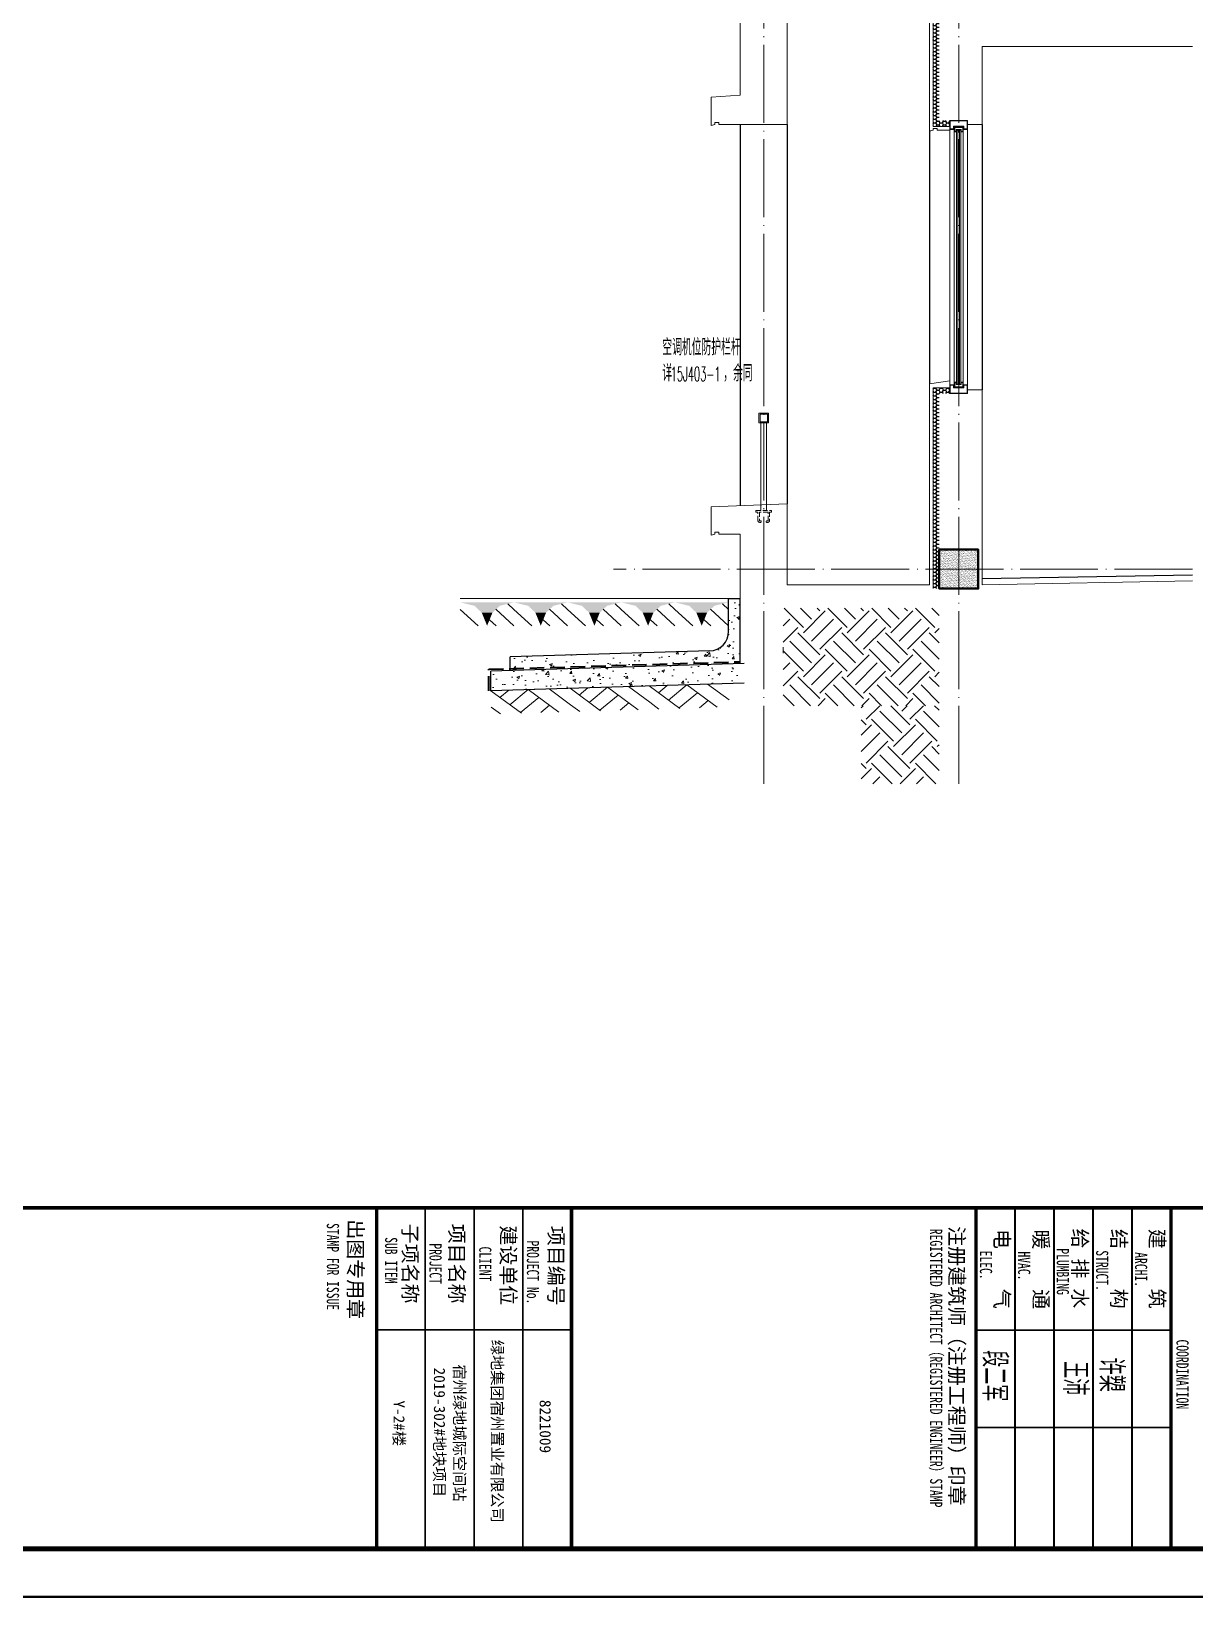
# Model space of a CAD drawing. Extents: x -518115 to 1124316, y -209821 to 1628073.
# Drawn here: x 1044085 to 1050052, y -173716 to -165686 of the extents above; entities that cross this region are included whole.
import ezdxf

# ---------------------------------------------------------------- set-up
doc = ezdxf.new("R2010")
doc.units = 0
doc.header["$LTSCALE"] = 1000
doc.header["$MEASUREMENT"] = 0
doc.linetypes.add('DASH', pattern=[0.35, 0.25, -0.1])
doc.linetypes.add('DOTE', pattern=[2.42, 2, -0.2, 0.02, -0.2])
for name, color, linetype in [('COLUMN', 9, 'Continuous'), ('PUB_TEXT', 4, 'Continuous'), ('图框', 140, 'Continuous'), ('图签文字', 147, 'Continuous'), ('看线', 251, 'Continuous'), ('立面-看线', 251, 'Continuous')]:
    doc.layers.add(name, color=color, linetype=linetype)
for name, color, linetype, lineweight in [('DOTE', 19, 'DOTE', 9), ('PUB_HATCH', 8, 'Continuous', 9), ('S_WINDOW', 144, 'Continuous', 15), ('WALL', 9, 'Continuous', 40), ('内粉刷', 37, 'Continuous', 9), ('图签', 147, 'Continuous', 18), ('填充', 251, 'Continuous', 5), ('立面-中轮廓线', 213, 'Continuous', 35), ('立面-栏杆', 105, 'Continuous', 15), ('粉刷', 251, 'Continuous', 9), ('细细', 250, 'Continuous', 0)]:
    doc.layers.add(name, color=color, linetype=linetype, lineweight=lineweight)
doc.layers.add('yichutu', color=7, linetype='Continuous', true_color=0xffffff, plot=False)
doc.styles.add('_TCH_DIM', font='SIMPLEX.shx', dxfattribs={"width": 0.7, "bigfont": 'GBCBIG.shx'})
doc.styles.add('宋体', font='', dxfattribs={"height": 50})
doc.styles.add('建筑图签-1', font='', dxfattribs={"width": 0.7})
doc.styles.add('建筑图签-2', font='TXT.shx', dxfattribs={"width": 0.5, "bigfont": 'HZTXT.shx'})
doc.styles.get('宋体').set_extended_font_data('SimSun')
doc.styles.get('建筑图签-1').set_extended_font_data('SimHei')
pattern_1 = [(315, (-218910.2607, -140541.0897), (-1.767766953, -1.767766953), []), (315, (-218909.0822, -140541.0897), (-1.767766953, -1.767766953), [])]
pattern_2 = [(315, (-218910.2607, -141979.3279), (-1.767766953, -1.767766953), []), (315, (-218909.0822, -141979.3279), (-1.767766953, -1.767766953), [])]
pattern_3 = [(50, (28072.99, 249033.25), (143.452037, -12.550427), [15, -165]), (355, (28072.99, 249033.25), (-27.750267, 150.438427), [12, -132]), (100.4514, (28084.94, 249032.2), (115.701876, 137.88791), [12.74804, -140.22842]), (46.1842, (28072.99, 249073.25), (213.44821, -33.1038), [22.5, -247.5]), (96.6356, (28090.77, 249070.5), (186.93254, 194.82357), [19.12206, -210.3426]), (351.1842, (28072.99, 249073.25), (186.93239, 194.82372), [18, -198]), (21, (28092.99, 249063.25), (119.38141, -80.52378), [15, -165]), (326, (28092.99, 249063.25), (48.663066, 145.03001), [12, -132]), (71.4514, (28102.93, 249056.54), (168.044526, 64.5061), [12.74804, -140.22842]), (37.5, (28072.986, 249033.25), (2.431971, 66.578771), [0, -130.4, 0, -134, 0, -132.5]), (7.5, (28072.986, 249033.25), (52.613907, 78.882342), [0, -76.4, 0, -127.4, 0, -50.5]), (327.5, (28028.386, 249033.25), (106.764487, -4.510974), [0, -50, 0, -156, 0, -207]), (317.5, (28008.39, 249033.25), (116.637234, 20.020996), [0, -65, 0, -103.6, 0, -147])]

# ---------------------------------------------------------------- blocks, each defined once
blk = doc.blocks.new('A$C2F8614E4')
at = {"layer": 'PUB_TEXT', "style": '_TCH_DIM'}
for s, height, width, p in [('空调机位防护栏杆', 84.4, 0.7, (-495.1, 296.2)), ('详', 84.4, 0.7, (-495.1, 163.3)), ('，余同', 84.4, 0.7, (-182.6, 163.3)), ('15J403-1', 74.38, 0.494118, (-452.1, 163.3))]:
    blk.add_text(s, height=height, dxfattribs=dict(at, width=width)).set_placement(p)
blk = doc.blocks.new('A$C01BC52BD')
at = {"layer": '立面-栏杆'}
for p, q in [((-15, 0), (-15, 450)), ((15, 450), (15, 0))]:
    blk.add_line(p, q, dxfattribs=at)
at = {"layer": '立面-栏杆', "linetype": 'DASH', "ltscale": 0.1}
for p, q in [((40, 0), (-40, 0)), ((-40, 0), (-40, -7.1)), ((40, -7.1), (40, 0)), ((-40, -7.1), (-29.7, -7.1)), ((-29.7, -7.1), (-29.7, -51)), ((-22.5, -7.1), (22.4, -7.1)), ((-22.5, -51), (-22.5, -7.1)), ((-15.3, -52.8), (-20.7, -52.8)), ((-20.7, -60), (-15.3, -60)), ((-12.6, -57.3), (-12.6, -55.5)), ((12.5, -55.5), (12.5, -57.3)), ((20.6, -52.8), (15.2, -52.8)), ((15.2, -60), (20.6, -60)), ((22.4, -7.1), (22.4, -51)), ((29.6, -7.1), (40, -7.1)), ((29.6, -51), (29.6, -7.1))]:
    blk.add_line(p, q, dxfattribs=at)
at = {"layer": '立面-栏杆'}
for points in [[(25, 500), (-25, 500), (-25, 450), (25, 450)], [(19, 494), (-19, 494), (-19, 456), (19, 456)]]:
    blk.add_lwpolyline(points, close=True, dxfattribs=at)
at = {"layer": '立面-栏杆', "linetype": 'DASH', "ltscale": 0.1}
for centre, major_axis, start_param, end_param in [((-20.7, -51), (6.36, 6.36), 2.356194, 3.926991), ((-20.7, -51), (1.27, 1.27), 2.356194, 3.926991), ((-15.3, -55.5), (1.91, 1.91), 5.497787, 7.068583), ((-15.3, -57.3), (1.91, 1.91), 3.926991, 5.497787), ((15.2, -55.5), (1.91, 1.91), 0.785398, 2.356194), ((17.1, -55.4), (3.53, 3.53), 2.748894, 3.534292), ((20.6, -51), (-6.36, 6.36), 2.356194, 3.926991), ((20.6, -51), (-1.27, 1.27), 2.356194, 3.926991)]:
    blk.add_ellipse(centre, major_axis=major_axis, ratio=1, start_param=start_param, end_param=end_param, dxfattribs=at)
blk = doc.blocks.new('zrszerf')
at = {"layer": '细细'}
h = blk.add_hatch(dxfattribs=at)
h.set_pattern_fill('金属', color=256, style=0)
h.set_pattern_definition(pattern_1)
h.paths.add_polyline_path([(257694.9, 608543.3), (257714.9, 608543.3), (257714.9, 608556.8), (257764.9, 608556.8), (257764.9, 608543.3), (257784.9, 608543.3), (257784.9, 608588.3), (257694.9, 608588.3)])
h.paths.add_polyline_path([(257712.9, 608558.8), (257712.9, 608545.3), (257696.9, 608545.3), (257696.9, 608586.3), (257782.9, 608586.3), (257782.9, 608545.3), (257766.9, 608545.3), (257766.9, 608558.8)], flags=16)
h = blk.add_hatch(dxfattribs=at)
h.set_pattern_fill('金属', color=256, style=0)
h.set_pattern_definition(pattern_1)
h.paths.add_polyline_path([(257762.4, 608554.8), (257762.4, 608529.8), (257750.4, 608529.8), (257750.4, 608539.8), (257729.4, 608539.8), (257729.4, 608529.8), (257717.4, 608529.8), (257717.4, 608554.8)])
h.paths.add_polyline_path([(257719.4, 608552.8), (257719.4, 608531.8), (257727.4, 608531.8), (257727.4, 608541.8), (257752.4, 608541.8), (257752.4, 608531.8), (257760.4, 608531.8), (257760.4, 608552.8)], flags=16)
h = blk.add_hatch(color=256, dxfattribs=at)
edge = h.paths.add_edge_path()
edge.add_line((257735.4, 608539.8), (257735.4, 608527.8))
edge.add_arc((257739.9, 608519.5), 9.44, 61.51755, 118.48245, ccw=False)
edge.add_line((257744.4, 608527.8), (257744.4, 608539.8))
edge.add_arc((257739.9, 608548.1), 9.44, 241.51755, 298.48245, ccw=False)
h = blk.add_hatch(dxfattribs=at)
h.set_pattern_fill('金属', color=256, style=0)
h.set_pattern_definition(pattern_2)
h.paths.add_polyline_path([(257694.9, 607233.3), (257714.9, 607233.3), (257714.9, 607219.8), (257764.9, 607219.8), (257764.9, 607233.3), (257784.9, 607233.3), (257784.9, 607188.3), (257694.9, 607188.3)])
h.paths.add_polyline_path([(257712.9, 607217.8), (257712.9, 607231.3), (257696.9, 607231.3), (257696.9, 607190.3), (257782.9, 607190.3), (257782.9, 607231.3), (257766.9, 607231.3), (257766.9, 607217.8)], flags=16)
h = blk.add_hatch(dxfattribs=at)
h.set_pattern_fill('金属', color=256, style=0)
h.set_pattern_definition(pattern_2)
h.paths.add_polyline_path([(257762.4, 607221.8), (257762.4, 607246.8), (257750.4, 607246.8), (257750.4, 607236.8), (257729.4, 607236.8), (257729.4, 607246.8), (257717.4, 607246.8), (257717.4, 607221.8)])
h.paths.add_polyline_path([(257719.4, 607223.8), (257719.4, 607244.8), (257727.4, 607244.8), (257727.4, 607234.8), (257752.4, 607234.8), (257752.4, 607244.8), (257760.4, 607244.8), (257760.4, 607223.8)], flags=16)
h = blk.add_hatch(color=256, dxfattribs=at)
edge = h.paths.add_edge_path()
edge.add_line((257735.4, 607236.8), (257735.4, 607248.8))
edge.add_arc((257739.9, 607257.1), 9.44, 241.51755, 298.48245)
edge.add_line((257744.4, 607248.8), (257744.4, 607236.8))
edge.add_arc((257739.9, 607228.5), 9.44, 61.51755, 118.48245)
at = {"layer": 'S_WINDOW'}
for p, q in [((257694.9, 607233.3), (257694.9, 608543.3)), ((257717.4, 607246.8), (257717.4, 608529.8)), ((257762.4, 607246.8), (257762.4, 608529.8)), ((257784.9, 607233.3), (257784.9, 608543.3))]:
    blk.add_line(p, q, dxfattribs=at)
for points in [[(257784.9, 608588.3), (257784.9, 608543.3), (257764.9, 608543.3), (257764.9, 608556.8), (257714.9, 608556.8), (257714.9, 608543.3), (257694.9, 608543.3), (257694.9, 608588.3)], [(257782.9, 608586.3), (257782.9, 608545.3), (257766.9, 608545.3), (257766.9, 608558.8), (257712.9, 608558.8), (257712.9, 608545.3), (257696.9, 608545.3), (257696.9, 608586.3)], [(257762.4, 608554.8), (257762.4, 608529.8), (257750.4, 608529.8), (257750.4, 608539.8), (257729.4, 608539.8), (257729.4, 608529.8), (257717.4, 608529.8), (257717.4, 608554.8)], [(257760.4, 608552.8), (257760.4, 608531.8), (257752.4, 608531.8), (257752.4, 608541.8), (257727.4, 608541.8), (257727.4, 608531.8), (257719.4, 608531.8), (257719.4, 608552.8)], [(257784.9, 607188.3), (257784.9, 607233.3), (257764.9, 607233.3), (257764.9, 607219.8), (257714.9, 607219.8), (257714.9, 607233.3), (257694.9, 607233.3), (257694.9, 607188.3)], [(257782.9, 607190.3), (257782.9, 607231.3), (257766.9, 607231.3), (257766.9, 607217.8), (257712.9, 607217.8), (257712.9, 607231.3), (257696.9, 607231.3), (257696.9, 607190.3)], [(257762.4, 607221.8), (257762.4, 607246.8), (257750.4, 607246.8), (257750.4, 607236.8), (257729.4, 607236.8), (257729.4, 607246.8), (257717.4, 607246.8), (257717.4, 607221.8)], [(257760.4, 607223.8), (257760.4, 607244.8), (257752.4, 607244.8), (257752.4, 607234.8), (257727.4, 607234.8), (257727.4, 607244.8), (257719.4, 607244.8), (257719.4, 607223.8)]]:
    blk.add_lwpolyline(points, close=True, dxfattribs=at)
at = {"layer": '细细'}
for points in [[(257729.4, 608529.8), (257729.4, 607246.8)], [(257735.4, 607248.8), (257735.4, 608539.8)], [(257744.4, 607248.8), (257744.4, 608539.8)], [(257750.4, 608529.8), (257750.4, 607246.8)]]:
    blk.add_lwpolyline(points, dxfattribs=at)
for points in [[(257735.4, 608539.8), (257735.4, 608527.8, -0.253805), (257744.4, 608527.8), (257744.4, 608539.8, -0.253805)], [(257735.4, 607236.8), (257735.4, 607248.8, 0.253805), (257744.4, 607248.8), (257744.4, 607236.8, 0.253805)]]:
    blk.add_lwpolyline(points, format="xyb", close=True, dxfattribs=at)
blk = doc.blocks.new('$LinePat$素土夯实')
at = {"color": 0}
for p, q in [((0, -210), (210, 0)), ((120, -300), (420, 0)), ((420, 0), (608, -188)), ((495, -300), (795, 0)), ((615, 0), (705, -90)), ((315, -105), (502, -293)), ((210, -210), (300, -300)), ((705, -300), (795, -210))]:
    blk.add_line(p, q, dxfattribs=at)
blk = doc.blocks.new('$LinePat$自然土壤')
at = {"color": 0}
for p, q in [((0, -90), (71, -19)), ((0, -300), (211, -89)), ((420, -300), (630, -90)), ((210, -300), (286, -224))]:
    blk.add_line(p, q, dxfattribs=at)
for points in [[(0, 0), (630, 0), (168, -45), (462, -45)], [(168, -45), (462, -45), (252, -132), (378, -132)], [(252, -132), (378, -132), (315, -300)]]:
    blk.add_solid(points, dxfattribs=at)
blk = doc.blocks.new('sanshui')
at = {"layer": '粉刷'}
h = blk.add_hatch(dxfattribs=at)
h.set_pattern_fill('混凝土', color=256, scale=20)
h.set_pattern_definition(pattern_3)
edge = h.paths.add_edge_path()
edge.add_line((346317.8, 427329.6), (346257.8, 427329.6))
edge.add_line((346257.8, 427329.6), (346257.8, 427160.3))
edge.add_arc((346157.8, 427160.3), 100, 271.71836, 360, ccw=False)
edge.add_line((346160.8, 427060.3), (345137.8, 427029.6))
edge.add_line((345137.8, 427029.6), (345137.8, 426969.6))
edge.add_line((345137.8, 426969.6), (346317.8, 427005))
edge.add_line((346317.8, 427005), (346317.8, 427329.6))
h = blk.add_hatch(dxfattribs=at)
h.set_pattern_fill('混凝土', color=256, scale=20)
h.set_pattern_definition(pattern_3)
h.paths.add_polyline_path([(346337.8, 426895.6), (346337.8, 426995.6), (345037.8, 426956.6), (345037.8, 426856.6)])
at = {"layer": 'COLUMN'}
for p, q in [((346257.8, 427329.6), (346317.8, 427329.6)), ((346257.8, 427160.3), (346257.8, 427329.6)), ((346317.8, 426995), (346317.8, 427329.6)), ((346338.1, 426995.6), (345037.8, 426956.6)), ((346160.8, 427060.3), (345137.8, 427029.6)), ((345137.8, 426959.6), (345137.8, 427029.6)), ((345037.8, 426856.6), (345037.8, 426956.6)), ((346338.1, 426895.6), (345037.8, 426856.6))]:
    blk.add_line(p, q, dxfattribs=at)
blk.add_arc((346157.8, 427160.3), 100, 271.71836, 0, dxfattribs=at)
at = {"layer": '立面-中轮廓线', "linetype": 'DASH', "ltscale": 0.3}
blk.add_lwpolyline([(345027.8, 426856.6), (345027.8, 426966.3), (346317.8, 427005)], dxfattribs=at)
at = {"layer": '粉刷'}
blk.add_line((344881.5, 427329.6), (346257.8, 427329.6), dxfattribs=at)
at = {"layer": '粉刷', "yscale": 0.4, "zscale": 0.4}
for name, p, xscale, rotation in [('$LinePat$自然土壤', (345156.8, 427309.6), -0.4369306507241237, 359.9999999999903), ('$LinePat$自然土壤', (345432, 427309.6), -0.4369306507241237, 359.9999999999903), ('$LinePat$自然土壤', (345707.3, 427309.6), -0.4369306507241237, 359.9999999999903), ('$LinePat$自然土壤', (345982.6, 427309.6), -0.4369306507241237, 359.9999999999903), ('$LinePat$自然土壤', (346257.8, 427309.6), -0.4369306507241237, 359.9999999999903), ('$LinePat$素土夯实', (345444.5, 426868.8), -0.5117605352322558, 1.718358001643932), ('$LinePat$素土夯实', (345851.2, 426881), -0.5117605352322558, 1.718358001643932), ('$LinePat$素土夯实', (346257.8, 426893.2), -0.5117605352322558, 1.718358001643932)]:
    blk.add_blockref(name, p, dxfattribs=dict(at, xscale=xscale, rotation=rotation))
blk = doc.blocks.new('yct-1051-594-26275-14850-25-1002.0')
at = {"layer": 'yichutu', "color": 7, "true_color": 0xffffff}
blk.add_lwpolyline([(0, 0), (0, 14850), (26275, 14850), (26275, 0)], close=True, dxfattribs=at)
blk = doc.blocks.new('GFDDDDRG')
at = {"layer": '图框'}
blk.add_lwpolyline([(923310, -107437), (923310, -159999), (893610, -159999), (893610, -107437)], close=True, dxfattribs=at)
blk.add_lwpolyline([(923310, -107437), (923310, -159999), (893610, -159999), (893610, -107437)], close=True, dxfattribs=at)
at = {"layer": '图框', "const_width": 50}
blk.add_lwpolyline([(894110, -159499), (922810, -159499), (922810, -108687), (894110, -108687)], close=True, dxfattribs=at)
at = {"layer": '图框'}
for points, const_width in [([(894110, -156002), (922810, -156002)], 35), ([(909660, -159502), (909660, -156002)], 35), ([(910160, -156002), (910160, -159502)], 17.5), ([(910660, -156002), (910660, -159502)], 17.5), ([(911160, -156002), (911160, -159502)], 17.5), ([(911660, -156002), (911660, -159502)], 35), ([(911660, -156002), (911660, -159502)], 35), ([(915810, -156006), (915810, -159506)], 35), ([(916210, -156006), (916210, -159506)], 17.5), ([(916610, -156006), (916610, -159506)], 17.5), ([(917010, -156006), (917010, -159506)], 17.5), ([(917410, -156006), (917410, -159506)], 17.5), ([(917810, -156006), (917810, -159506)], 35), ([(917810, -156006), (917810, -159506)], 35), ([(909660, -157252), (911660, -157252)], 17.5), ([(917810, -157256), (915810, -157256)], 17.5), ([(917810, -158256), (915810, -158256)], 17.5)]:
    blk.add_lwpolyline(points, dxfattribs=dict(at, const_width=const_width))
at = {"layer": '图框', "style": '建筑图签-1', "width": 0.7}
for s, p in [('STAMP FOR ISSUE', (909150, -156158)), ('REGISTERED ARCHITECT（REGISTERED ENGINEER）STAMP', (915339, -156216)), ('SUB ITEM', (909748, -156303)), ('PROJECT', (910203, -156366)), ('CLIENT', (910713, -156399)), ('PROJECT No.', (911202, -156337, -899)), ('PLUMBING', (916639, -156417)), ('ELEC.', (915850, -156441)), ('HVAC.', (916242, -156449)), ('STRUCT.', (917042, -156437)), ('ARCHI.', (917441, -156457)), ('COORDINATION', (917866, -157352))]:
    blk.add_text(s, height=125, rotation=270, dxfattribs=at).set_placement(p)
at = {"layer": '图签', "color": 2, "style": '宋体'}
for s, height, p in [('绿地集团宿州置业有限公司', 114.67, (910841, -157355)), ('2019-302#地块项目', 114.67, (910249, -157640)), ('宿州绿地城际空间站', 114.7, (910454, -157607)), ('Y-2#楼', 114.7, (909834, -157977)), ('8221009', 114.7, (911334, -157971))]:
    blk.add_text(s, height=height, rotation=270, dxfattribs=at).set_placement(p)
at = {"layer": '图签文字', "color": 7, "style": '建筑图签-1'}
for s, p in [('出图专用章', (909369, -156120)), ('子项名称', (909930, -156165)), ('项目名称', (910408, -156165)), ('建设单位', (910937, -156182)), ('项目编号', (911426, -156186)), ('注册建筑师（注册工程师）印章', (915537, -156190)), ('电    气', (916001, -156219)), ('暖    通', (916401, -156224)), ('给 排 水', (916802, -156214)), ('结    构', (917199, -156219)), ('建    筑', (917593, -156217))]:
    blk.add_text(s, height=150, rotation=270, dxfattribs=at).set_placement(p)
at = {"layer": '图签文字', "color": 1, "style": '建筑图签-2', "width": 0.7}
for s, p in [('段二军', (915876, -157462)), ('许槊', (917074, -157539)), ('王沛', (916703, -157575))]:
    blk.add_text(s, height=250, rotation=270, dxfattribs=at).set_placement(p)

msp = doc.modelspace()

# ---------------------------------------------------------------- hatches: boundary and pattern name
at = {"layer": '填充'}
h = msp.add_hatch(dxfattribs=at)
h.set_pattern_fill('EARTH', color=250, scale=50, angle=45, style=0)
h.set_pattern_definition([(45, (182432.56, -42456.95), (0, 224.506403), [158.75, -158.75]), (45, (182390.46, -42414.86), (0, 224.506403), [158.75, -158.75]), (45, (182348.37, -42372.76), (0, 224.506403), [158.75, -158.75]), (135, (182348.37, -42344.7), (-224.506403, 0), [158.75, -158.75]), (135, (182390.46, -42302.6), (-224.506403, 0), [158.75, -158.75]), (135, (182432.56, -42260.5), (-224.506403, 0), [158.75, -158.75])])
h.paths.add_polyline_path([(1047941.6, -169143), (1048741.6, -169143), (1048741.6, -168643), (1047941.6, -168643)])
h = msp.add_hatch(dxfattribs=at)
h.set_pattern_fill('EARTH', color=250, scale=50, angle=45, style=0)
h.set_pattern_definition([(45, (-66756.64, -624736.4), (0, 224.506403), [158.75, -158.75]), (45, (-66798.73, -624694.31), (0, 224.506403), [158.75, -158.75]), (45, (-66840.83, -624652.21), (0, 224.506403), [158.75, -158.75]), (135, (-66840.83, -624624.15), (-224.506403, 0), [158.75, -158.75]), (135, (-66798.73, -624582.06), (-224.506403, 0), [158.75, -158.75]), (135, (-66756.64, -624539.96), (-224.506403, 0), [158.75, -158.75])])
h.paths.add_polyline_path([(1048741.6, -169143), (1048341.6, -169143), (1048341.6, -169543), (1048741.6, -169543)])
at = {"layer": '立面-看线'}
h = msp.add_hatch(dxfattribs=at)
h.set_pattern_fill('HONEY', color=256, scale=7)
h.set_pattern_definition([(0, (-696287.135, -433703.902), (16.66875, 9.623705), [11.1125, -22.225]), (120, (-696287.135, -433703.902), (-16.66874801, 9.62370845), [11.1125, -22.225]), (60, (-696287.135, -433703.902), (1.99e-06, 19.24741345), [-22.225, 11.1125])])
h.paths.add_polyline_path([(1048711.6, -165643), (1048741.6, -165643), (1048741.6, -166143), (1048796.6, -166143), (1048796.6, -166173), (1048711.6, -166173)])
h = msp.add_hatch(dxfattribs=at)
h.set_pattern_fill('HONEY', color=256, scale=7)
h.set_pattern_definition([(0, (-696287.135, -436603.902), (16.66875, 9.623705), [11.1125, -22.225]), (120, (-696287.135, -436603.902), (-16.66874801, 9.62370845), [11.1125, -22.225]), (60, (-696287.135, -436603.902), (1.99e-06, 19.24741345), [-22.225, 11.1125])])
h.paths.add_polyline_path([(1048711.6, -168543), (1048741.6, -168543), (1048741.6, -167543), (1048796.6, -167543), (1048796.6, -167513), (1048711.6, -167513)])
h = msp.add_hatch(dxfattribs=at)
h.set_pattern_fill('碎沙', color=256, scale=4)
h.set_pattern_definition([(37.5, (247688.3944, -553904.984), (-0.32000626, 9.78826475), [0, -7.7216, 0, -8.636, 0, -8.255]), (7.5, (247688.394, -553904.984), (8.99046566, 14.33650201), [0, -4.1656, 0, -6.9596, 0, -2.667]), (327.5, (247682.146, -553904.984), (15.819847405, 0.02874369), [0, -2.54, 0, -9.144, 0, -11.938]), (317.5, (247682.146, -553904.984), (15.27112905, 4.45858647), [0, -1.27, 0, -5.9944, 0, -6.858])])
h.paths.add_polyline_path([(1048741.6, -168543), (1048941.6, -168543), (1048941.6, -168343), (1048741.6, -168343)])

# ---------------------------------------------------------------- linework, layer by layer
at = {"layer": 'DOTE', "linetype": 'DOTE', "ltscale": 0.2}
for p, q in [((1047841.6, -169543), (1047841.6, -151863)), ((1048841.6, -169543), (1048841.6, -151863)), ((1050040.2, -168443), (1047071.4, -168443))]:
    msp.add_line(p, q, dxfattribs=at)
at = {"layer": 'PUB_HATCH', "color": 215, "true_color": 0xa953a0}
msp.add_line((1047941.6, -168873), (1047941.6, -168843), dxfattribs=at)
for points in [[(1048796.6, -166173), (1048711.6, -166173), (1048711.6, -165643)], [(1048711.6, -168543), (1048711.6, -167513), (1048796.6, -167513)]]:
    msp.add_lwpolyline(points, dxfattribs=at)
at = {"layer": 'WALL'}
msp.add_lwpolyline([(1048741.6, -168343), (1048941.6, -168343), (1048941.6, -168543), (1048741.6, -168543)], close=True, dxfattribs=at)
at = {"layer": '内粉刷'}
for p, q in [((1048691.6, -165643), (1048691.6, -166193)), ((1048691.6, -168458), (1048691.6, -168523))]:
    msp.add_line(p, q, dxfattribs=at)
for points in [[(1047611.6, -166163), (1047961.6, -166163), (1047961.6, -165208), (1047521.6, -165223), (1047521.6, -165413)], [(1047611.6, -165513), (1047721.6, -165513), (1047721.6, -166013), (1047571.6, -166023), (1047571.6, -166163)], [(1048886.6, -166163), (1048961.6, -166163), (1048961.6, -165763), (1050040.2, -165763)], [(1047611.6, -166163), (1047611.6, -166153), (1047591.6, -166153), (1047591.6, -166163), (1047571.6, -166168), (1047571.6, -166163)], [(1048731.6, -166193), (1048731.6, -166183), (1048711.6, -166183), (1048711.6, -166193), (1048691.6, -166198), (1048691.6, -166193)], [(1048731.6, -166193), (1048796.6, -166193)], [(1048691.6, -168458), (1048691.6, -167493), (1048796.6, -167478)], [(1048886.6, -167523), (1048961.6, -167523), (1048961.6, -168523)], [(1048691.6, -168523), (1047961.6, -168523), (1047961.6, -168108), (1047571.6, -168123), (1047571.6, -168263)], [(1047611.6, -168263), (1047611.6, -168253), (1047591.6, -168253), (1047591.6, -168263), (1047571.6, -168268), (1047571.6, -168263)], [(1047611.6, -168263), (1047721.6, -168263), (1047721.6, -168593)], [(1050040.2, -168503), (1048961.6, -168523)], [(1047561.6, -168893), (1047561.6, -168893)]]:
    msp.add_lwpolyline(points, dxfattribs=at)
at = {"layer": '看线'}
for p, q in [((1047721.6, -166163), (1047721.6, -168117.3)), ((1047961.6, -166163), (1047961.6, -168108)), ((1048691.6, -166193), (1048691.6, -167493)), ((1048961.6, -166163), (1048961.6, -167523))]:
    msp.add_line(p, q, dxfattribs=at)
at = {"layer": '看线', "color": 32}
msp.add_lwpolyline([(1050040.2, -168473), (1048961.6, -168493)], dxfattribs=at)

# ---------------------------------------------------------------- block references
at = {"xscale": 0.5, "yscale": 0.5, "zscale": 0.5}
msp.add_blockref('GFDDDDRG', (591025.6, -93716.5), dxfattribs=at)
for name, p in [('zrszerf', (791101.7, -774731.4)), ('A$C2F8614E4', (1047816.6, -167643)), ('sanshui', (701403.5, -595922.7))]:
    msp.add_blockref(name, p)
at = {"xscale": -1}
msp.add_blockref('A$C01BC52BD', (1047841.6, -168143), dxfattribs=at)
at = {"layer": 'yichutu', "rotation": 270}
msp.add_blockref('yct-1051-594-26275-14850-25-1002.0', (1037830.5, -147435), dxfattribs=at)

doc.saveas('drawing.dxf')
